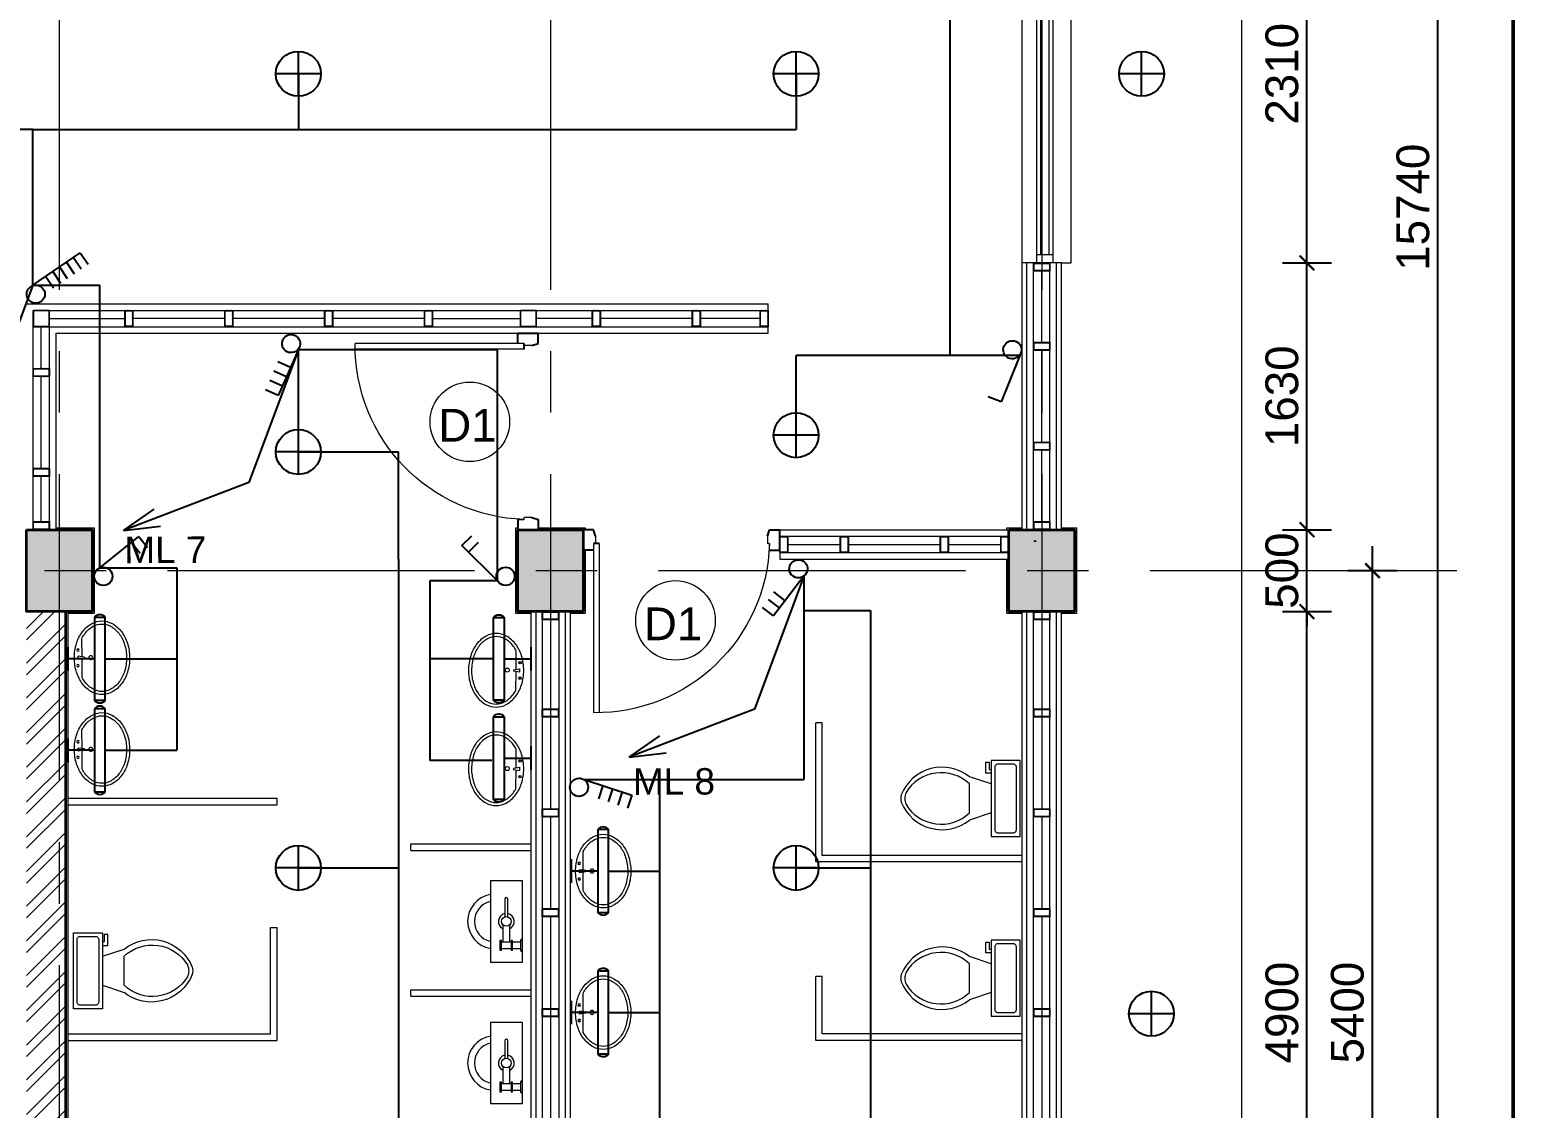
# Model space of a CAD drawing. Header units: inches. Extents: x 527934 to 2134587, y -408734 to 227304.
# Drawn here: x 1497720 to 1506781, y -157790 to -151200 of the extents above; entities that cross this region are included whole.
import ezdxf

# ---------------------------------------------------------------- set-up
doc = ezdxf.new("R2010")
doc.units = ezdxf.units.IN
doc.header["$MEASUREMENT"] = 0
doc.linetypes.add('CENTER', pattern=[2, 1.25, -0.25, 0.25, -0.25])
for name, color, linetype, lineweight in [('1 LIGHT N SWITCH', 3, 'Continuous', 25), ('6 LIGHT PT WIRING', 3, 'Continuous', 25), ('centre line', 1, 'CENTER', 9), ('dim', 253, 'Continuous', 9), ('door', 77, 'Continuous', 13), ('furniture', 253, 'Continuous', 5), ('hatch', 250, 'Continuous', 5), ('hatch - general', 252, 'Continuous', 5), ('hatch 2', 251, 'Continuous', 5), ('INSULATION', 253, 'Continuous', 5), ('metal', 40, 'Continuous', 18), ('partition wall', 5, 'Continuous', 20), ('partition wall-brick', 40, 'Continuous', 20), ('plaster line', 253, 'Continuous', 5), ('plinth', 5, 'Continuous', 9), ('sill', 253, 'Continuous', 13), ('text', 7, 'Continuous', 13), ('TITLE THICK', 7, 'Continuous', 50), ('wall - brick', 30, 'Continuous', 35), ('window', 1, 'Continuous', 15)]:
    doc.layers.add(name, color=color, linetype=linetype, lineweight=lineweight)
doc.styles.add('ATTR', font='romans.shx', dxfattribs={"width": 0.8, "height": 1.2})
doc.styles.add('labelling', font='arial.ttf')
doc.styles.get("Standard").update_dxf_attribs({"font": 'arial.ttf'})
doc.styles.add('style1', font='arial.ttf')
doc.linetypes.add('BATTING', pattern='A,0.0001,-0.1,[134,ltypeshp.shx,S=0.1,R=0,X=-0.1,Y=0],-0.2,[134,ltypeshp.shx,S=0.1,R=180,X=0.1,Y=0],-0.1', length=0.4001)
doc.dimstyles.new('dim 100', dxfattribs={"dimtxt": 200, "dimasz": 90, "dimexe": 150, "dimexo": 150, "dimgap": 50, "dimtad": 1, "dimdec": 0, "dimzin": 0, "dimdsep": 46, "dimtxsty": 'Standard', "dimblk": 'ARCHTICK', "dimcen": 100, "dimdle": 150, "dimazin": 0, "dimtfac": 1, "dimtdec": 0, "dimtix": 1, "dimtmove": 2, "dimatfit": 3, "dimfxl": 150, "dimfxlon": 1, "dimtolj": 1, "dimtzin": 0, "dimarcsym": 0})

# ---------------------------------------------------------------- blocks, each defined once
blk = doc.blocks.new('door 1')
at = {"layer": 'door', "lineweight": 25}
for p, q in [((1761262.3, -142071.5), (1761366.5, -142071.5)), ((1761262.3, -142124), (1761262.3, -142071.5)), ((1761366.5, -142124), (1761366.5, -142071.5)), ((1761333.2, -142134), (1761366.5, -142124)), ((1761295.7, -142989.8), (1761295.7, -143019)), ((1761333.2, -143009), (1761366.5, -143019)), ((1761262.3, -143019), (1761262.3, -143071.5)), ((1761262.3, -143071.5), (1761366.5, -143071.5)), ((1761366.5, -143019), (1761366.5, -143071.5))]:
    blk.add_line(p, q, dxfattribs=at)
at = {"layer": 'door'}
for p, q in [((1761262.3, -142124), (1761295.7, -142124)), ((1761295.7, -142124), (1761295.7, -142134)), ((1761333.2, -142134), (1761295.7, -142134)), ((1761295.7, -142989.8), (1760434.8, -142989.8)), ((1761333.2, -143009), (1761295.7, -143009)), ((1761295.7, -143019), (1760434.6, -143019))]:
    blk.add_line(p, q, dxfattribs=at)
blk.add_arc((1761319.9, -143009), 885.3, 91.56718, 180.64961, dxfattribs=at)
blk = doc.blocks.new('A$C469E363F')
at = {"color": 0}
for p, q in [((-0.65, 5.39), (-5.48, 5.4)), ((0, 6.38), (-0.79, 6.38)), ((-0.56, 4.75), (-0.79, 6.38)), ((-0.56, 4.75), (-0.24, 4.75)), ((-0.24, 4.75), (0, 6.38)), ((4.68, 5.37), (-0.14, 5.38))]:
    blk.add_line(p, q, dxfattribs=at)
blk.add_lwpolyline([(-0.44, -6.9, 0.075445), (3.31, -6.34, 0.085783), (6.29, -4.83, 0.10607), (8.41, -2.41, 0.126822), (9.09, 0.21, 0.126822), (8.43, 2.82, 0.10607), (6.32, 5.26, 0.085783), (3.35, 6.79, 0.075445), (-0.39, 7.37, 0.075445), (-4.15, 6.81, 0.085783), (-7.12, 5.3, 0.10607), (-9.24, 2.88, 0.126822), (-9.93, 0.26, 0.126822), (-9.26, -2.35, 0.10607), (-7.16, -4.79, 0.085783), (-4.19, -6.32, 0.075445)], format="xyb", close=True, dxfattribs=at)
for points in [[(-5.48, 5.4, 0.038366), (-6.65, 4.66, 0.10607), (-8.55, 2.49, 0.126822), (-9.13, 0.26, 0.126822), (-8.56, -1.97, 0.10607), (-6.68, -4.16, 0.085783), (-3.95, -5.56, 0.075445), (-0.44, -6.11, 0.075445)], [(-0.44, -6.11, 0.075445), (3.08, -5.58, 0.085783), (5.82, -4.19, 0.10607), (7.72, -2.02, 0.126822), (8.3, 0.21, 0.126822), (7.73, 2.44, 0.10607), (5.85, 4.62, 0.038366), (4.68, 5.37, 0.075445)]]:
    blk.add_lwpolyline(points, format="xyb", dxfattribs=at)
for centre, radius in [((-2.41, 6.44), 0.316), ((-2.41, 6.44), 0.276), ((1.61, 6.43), 0.316), ((1.61, 6.43), 0.263), ((-0.46, 3.13), 0.515)]:
    blk.add_circle(centre, radius, dxfattribs=at)
blk = doc.blocks.new('Urinal Toilet 1 PV')
for p, q in [((3.85, 0), (6.65, 0)), ((-0.98, -3.15), (-4.9, -3.15)), ((0.773, -2.7999), (4.55, -2.7999)), ((4.2, -0.3499), (6.3, -0.3499)), ((4.2, -2.0999), (4.2, -2.45)), ((6.3, -2.0999), (4.2, -2.0999)), ((4.2, -2.45), (6.3, -2.45)), ((4.55, -0.3499), (4.55, -2.0999)), ((4.55, -2.45), (4.55, -4.5499)), ((5.95, -2.0999), (5.95, -0.3499)), ((5.95, -4.5499), (5.95, -2.45)), ((6.3, -2.45), (6.3, -2.0999)), ((-4.9, -3.8499), (-0.98, -3.8499)), ((4.55, -4.2), (0.784, -4.2)), ((4.2, -4.5499), (4.2, -4.9)), ((6.3, -4.5499), (4.2, -4.5499)), ((4.2, -4.9), (6.3, -4.9)), ((6.3, -4.9), (6.3, -4.5499)), ((-9, -7), (9, -7))]:
    blk.add_line(p, q)
blk.add_lwpolyline([(-9, -7), (-9, 0), (9, 0), (9, -7)])
blk.add_circle((0, -3.5), 1.05)
for centre, radius, start, end in [((4.216, 0.0154), 0.3657, 182.4084, 267.5916), ((6.285, 0.0154), 0.3657, 272.4084, 357.5916), ((-4.9, -3.5), 0.35, 90, 270), ((0, -3.5), 1.75, 22.85047, 168.577), ((0, -3.5), 1.75, 191.8763, 336.5863), ((0, -6), 6, 189.7326, 350.4409), ((0, -6), 4.5, 192.8398, 347.201)]:
    blk.add_arc(centre, radius, start, end)
at = {"style": 'ATTR', "width": 0.8, "flags": 9}
blk.add_attdef('ESTCODE', (0, 0), '', height=0.00000036, dxfattribs=at)
blk = doc.blocks.new('Tank Toilet 3 PV')
for p, q in [((9.5, -6), (9.5, -2)), ((-8, -8.5), (-8, -8)), ((-7, -8), (-7, -9.5)), ((-4, -8), (-6, -14)), ((4, -8), (6, -14)), ((-10, -8.5), (-8, -8.5)), ((-10, -9.5), (-10, -8.5)), ((-7, -9.5), (-10, -9.5)), ((4, -14), (-4, -14))]:
    blk.add_line(p, q)
blk.add_lwpolyline([(10.5, -8), (10.5, 0), (-10.5, 0), (-10.5, -8)], close=True)
for points in [[(-9.5, -2), (-9.5, -6)], [(8.5, -1), (-8.5, -1)], [(-8.5, -7), (8.5, -7)]]:
    blk.add_lwpolyline(points)
for centre, radius, start, end in [((-8.62, -1.88), 0.884, 81.8699, 188.1301), ((8.62, -1.88), 0.884, 351.8699, 98.1301), ((-8.62, -6.12), 0.884, 171.8699, 278.1301), ((8.62, -6.12), 0.884, 261.8699, 8.1301), ((3.52, -21.58), 12.17, 141.4691, 247.9714), ((4.2, -21.82), 11.33, 136.3677, 238.9468), ((-3.52, -21.58), 12.17, 292.0284, 38.5307), ((-4.2, -21.82), 11.33, 301.053, 43.6321), ((0, -27.88), 4, 245.7318, 294.2682), ((0, -29), 4, 254.8605, 285.1395)]:
    blk.add_arc(centre, radius, start, end)
at = {"style": 'ATTR', "width": 0.8, "flags": 9}
blk.add_attdef('ESTCODE', (0, 0), '', height=0.000000846, dxfattribs=at)
blk = doc.blocks.new('_ArchTick')
at = {"color": 0, "linetype": 'ByBlock', "const_width": 0.15}
blk.add_lwpolyline([(-0.5, -0.5), (0.5, 0.5)], dxfattribs=at)
blk = doc.blocks.new('*D2329')
at = {"layer": 'Defpoints', "color": 0, "ltscale": 400}
for p in [(1504100.6, -144414.6), (1506320.6, -144414.6), (1504100.6, -160154.6)]:
    blk.add_point(p, dxfattribs=at)
at = {"layer": 'dim', "color": 0, "lineweight": -2, "ltscale": 400}
for p, q in [((1506320.6, -160304.6), (1506320.6, -144264.6)), ((1506170.6, -144414.6), (1506470.6, -144414.6)), ((1506170.6, -160154.6), (1506470.6, -160154.6))]:
    blk.add_line(p, q, dxfattribs=at)
at = {"layer": 'dim', "color": 0, "lineweight": -2, "ltscale": 400, "xscale": 90, "yscale": 90, "zscale": 90}
for p, rotation in [((1506320.6, -144414.6), 90), ((1506320.6, -160154.6), 270)]:
    blk.add_blockref('_ArchTick', p, dxfattribs=dict(at, rotation=rotation))
at = {"layer": 'dim', "color": 0, "ltscale": 400, "insert": (1506168.5, -152284.6), "char_height": 200, "attachment_point": 5, "rotation": 90}
blk.add_mtext('\\A1;15740', dxfattribs=at)
blk = doc.blocks.new('*D3317')
at = {"layer": 'Defpoints', "color": 0, "ltscale": 400}
for p in [(1504100.6, -154504.6), (1505920.6, -154504.6), (1504100.6, -159904.6)]:
    blk.add_point(p, dxfattribs=at)
at = {"layer": 'dim', "color": 0, "lineweight": -2, "ltscale": 400}
for p, q in [((1505920.6, -160054.6), (1505920.6, -154354.6)), ((1505770.6, -154504.6), (1506070.6, -154504.6)), ((1505770.6, -159904.6), (1506070.6, -159904.6))]:
    blk.add_line(p, q, dxfattribs=at)
at = {"layer": 'dim', "color": 0, "lineweight": -2, "ltscale": 400, "xscale": 90, "yscale": 90, "zscale": 90}
for p, rotation in [((1505920.6, -154504.6), 90), ((1505920.6, -159904.6), 270)]:
    blk.add_blockref('_ArchTick', p, dxfattribs=dict(at, rotation=rotation))
at = {"layer": 'dim', "color": 0, "ltscale": 400, "insert": (1505768.5, -157204.6), "char_height": 200, "attachment_point": 5, "rotation": 90}
blk.add_mtext('\\A1;5400', dxfattribs=at)
blk = doc.blocks.new('*D3320')
at = {"layer": 'Defpoints', "color": 0, "ltscale": 400}
for p in [(1504100.6, -154754.6), (1505520.6, -154754.6), (1504100.6, -159654.6)]:
    blk.add_point(p, dxfattribs=at)
at = {"layer": 'dim', "color": 0, "lineweight": -2, "ltscale": 400}
for p, q in [((1505520.6, -159804.6), (1505520.6, -154604.6)), ((1505370.6, -154754.6), (1505670.6, -154754.6)), ((1505370.6, -159654.6), (1505670.6, -159654.6))]:
    blk.add_line(p, q, dxfattribs=at)
at = {"layer": 'dim', "color": 0, "lineweight": -2, "ltscale": 400, "xscale": 90, "yscale": 90, "zscale": 90}
for p, rotation in [((1505520.6, -154754.6), 90), ((1505520.6, -159654.6), 270)]:
    blk.add_blockref('_ArchTick', p, dxfattribs=dict(at, rotation=rotation))
at = {"layer": 'dim', "color": 0, "ltscale": 400, "insert": (1505368.5, -157204.6), "char_height": 200, "attachment_point": 5, "rotation": 90}
blk.add_mtext('\\A1;4900', dxfattribs=at)
blk = doc.blocks.new('*D3321')
at = {"layer": 'Defpoints', "color": 0, "ltscale": 400}
for p in [(1504100.6, -154254.6), (1505520.6, -154254.6), (1504100.6, -154754.6)]:
    blk.add_point(p, dxfattribs=at)
at = {"layer": 'dim', "color": 0, "lineweight": -2, "ltscale": 400}
for p, q in [((1505520.6, -154254.6), (1505520.6, -154164.6)), ((1505370.6, -154254.6), (1505670.6, -154254.6)), ((1505520.6, -154754.6), (1505520.6, -154254.6)), ((1505370.6, -154754.6), (1505670.6, -154754.6)), ((1505520.6, -154754.6), (1505520.6, -154844.6))]:
    blk.add_line(p, q, dxfattribs=at)
at = {"layer": 'dim', "color": 0, "lineweight": -2, "ltscale": 400, "xscale": 90, "yscale": 90, "zscale": 90}
for p, rotation in [((1505520.6, -154254.6), 270), ((1505520.6, -154754.6), 90)]:
    blk.add_blockref('_ArchTick', p, dxfattribs=dict(at, rotation=rotation))
at = {"layer": 'dim', "color": 0, "ltscale": 400, "insert": (1505368.5, -154504.6), "char_height": 200, "attachment_point": 5, "rotation": 90}
blk.add_mtext('\\A1;500', dxfattribs=at)
blk = doc.blocks.new('*D3322')
at = {"layer": 'Defpoints', "color": 0, "ltscale": 400}
for p in [(1504020.6, -152624.6), (1505520.6, -152624.6), (1504100.6, -154254.6)]:
    blk.add_point(p, dxfattribs=at)
at = {"layer": 'dim', "color": 0, "lineweight": -2, "ltscale": 400}
for p, q in [((1505520.6, -154404.6), (1505520.6, -152474.6)), ((1505370.6, -152624.6), (1505670.6, -152624.6)), ((1505370.6, -154254.6), (1505670.6, -154254.6))]:
    blk.add_line(p, q, dxfattribs=at)
at = {"layer": 'dim', "color": 0, "lineweight": -2, "ltscale": 400, "xscale": 90, "yscale": 90, "zscale": 90}
for p, rotation in [((1505520.6, -152624.6), 90), ((1505520.6, -154254.6), 270)]:
    blk.add_blockref('_ArchTick', p, dxfattribs=dict(at, rotation=rotation))
at = {"layer": 'dim', "color": 0, "ltscale": 400, "insert": (1505368.4, -153439.6), "char_height": 200, "attachment_point": 5, "rotation": 90}
blk.add_mtext('\\A1;1630', dxfattribs=at)
blk = doc.blocks.new('*D3323')
at = {"layer": 'Defpoints', "color": 0, "ltscale": 400}
for p in [(1504100.6, -150314.6), (1505520.6, -150314.6), (1504020.6, -152624.6)]:
    blk.add_point(p, dxfattribs=at)
at = {"layer": 'dim', "color": 0, "lineweight": -2, "ltscale": 400}
for p, q in [((1505520.6, -152774.6), (1505520.6, -150164.6)), ((1505370.6, -150314.6), (1505670.6, -150314.6)), ((1505370.6, -152624.6), (1505670.6, -152624.6))]:
    blk.add_line(p, q, dxfattribs=at)
at = {"layer": 'dim', "color": 0, "lineweight": -2, "ltscale": 400, "xscale": 90, "yscale": 90, "zscale": 90}
for p, rotation in [((1505520.6, -150314.6), 90), ((1505520.6, -152624.6), 270)]:
    blk.add_blockref('_ArchTick', p, dxfattribs=dict(at, rotation=rotation))
at = {"layer": 'dim', "color": 0, "ltscale": 400, "insert": (1505368.4, -151469.6), "char_height": 200, "attachment_point": 5, "rotation": 90}
blk.add_mtext('\\A1;2310', dxfattribs=at)
blk = doc.blocks.new('2X4')
at = {"layer": 'hatch 2'}
h = blk.add_hatch(dxfattribs=at)
h.set_pattern_fill('ANSI31', color=256, scale=20)
h.set_pattern_definition([(45, (0, 0), (-1.767766953, 1.767766953), [])])
h.paths.add_polyline_path([(5938822.1, -146996.9), (5938776.1, -146996.9, 0.414214), (5938774.1, -146998.9), (5938774.1, -147046.9), (5938777.3, -147046.9), (5938777.3, -147000.1), (5938820.9, -147000.1), (5938820.9, -147046.9), (5938824.1, -147046.9), (5938824.1, -146998.9, 0.414214)])
h.paths.add_polyline_path([(5938777.3, -147046.9), (5938774.1, -147046.9), (5938774.1, -147094.9, 0.414214), (5938776.1, -147096.9), (5938822.1, -147096.9, 0.414218), (5938824.1, -147094.9), (5938824.1, -147046.9), (5938820.9, -147046.9), (5938820.9, -147093.7), (5938777.3, -147093.7)])
at = {"layer": 'metal'}
blk.add_lwpolyline([(5938776.1, -147096.9), (5938822.1, -147096.9, 0.414214), (5938824.1, -147094.9), (5938824.1, -146998.9, 0.414214), (5938822.1, -146996.9), (5938776.1, -146996.9, 0.414214), (5938774.1, -146998.9), (5938774.1, -147094.9, 0.414214)], format="xyb", close=True, dxfattribs=at)
blk.add_lwpolyline([(5938777.3, -147093.7), (5938820.9, -147093.7), (5938820.9, -147000.1), (5938777.3, -147000.1)], close=True, dxfattribs=at)
blk = doc.blocks.new('dome')
at = {"color": 3}
for p, q in [((542951, 234900), (542951, 235174.9)), ((543088.4, 235037.4), (542813.5, 235037.4))]:
    blk.add_line(p, q, dxfattribs=at)
blk.add_circle((542951, 235037.4), 137.4, dxfattribs=at)
blk = doc.blocks.new('mirror light')
at = {"color": 3}
for p, q in [((550739, 227900), (550739, 227697)), ((550649, 227697), (550829, 227697))]:
    blk.add_line(p, q, dxfattribs=at)
blk.add_lwpolyline([(550423, 227900), (551055, 227900), (551055, 227982), (550423, 227982)], close=True, dxfattribs=at)
for centre, radius, start, end in [((550452, 227941), 50.3, 125.4617, 234.5383), ((551026, 227941), 49.8, 304.638, 55.362)]:
    blk.add_arc(centre, radius, start, end, dxfattribs=at)
blk = doc.blocks.new('6 gang')
at = {"color": 3}
for p, q in [((536267.1, 248161.2), (536405.9, 248393.3)), ((536385.7, 248359.4), (536441.6, 248325.7)), ((536405.9, 248393.3), (536461.9, 248359.5)), ((536345.2, 248291.7), (536401.2, 248258)), ((536365.3, 248325.7), (536421.2, 248292)), ((536305.1, 248224.6), (536361, 248190.9)), ((536325.3, 248258.5), (536381.3, 248224.7))]:
    blk.add_line(p, q, dxfattribs=at)
blk.add_circle((536297.4, 248129.1), 42.7, dxfattribs=at)
blk = doc.blocks.new('2 GANG')
at = {"color": 3}
for p, q in [((546996.5, 231907.1), (547117.2, 232109)), ((547094.6, 232071.2), (547150.6, 232037.5)), ((547117.2, 232109), (547173.2, 232075.3))]:
    blk.add_line(p, q, dxfattribs=at)
blk.add_circle((547026.8, 231875), 42.7, dxfattribs=at)
blk = doc.blocks.new('4 gang')
at = {"color": 3}
for p, q in [((546617.4, 231935.5), (546738.1, 232137.4)), ((546738.1, 232137.4), (546794.1, 232103.7)), ((546689.2, 232055.6), (546745.2, 232021.9)), ((546713.6, 232096.6), (546769.5, 232062.9)), ((546664.8, 232014.7), (546720.7, 231981))]:
    blk.add_line(p, q, dxfattribs=at)
blk.add_circle((546647.7, 231903.5), 42.7, dxfattribs=at)
blk = doc.blocks.new('3 gang')
at = {"color": 3}
for p, q in [((538509.6, 249309.1), (538630.3, 249511)), ((538605.7, 249470.2), (538661.7, 249436.4)), ((538605.7, 249470.2), (538661.7, 249436.4)), ((538630.3, 249511), (538686.2, 249477.2)), ((538630.3, 249511), (538686.2, 249477.2)), ((538585, 249431.9), (538641, 249398.1)), ((538585, 249431.9), (538641, 249398.1))]:
    blk.add_line(p, q, dxfattribs=at)
blk.add_circle((538539.8, 249277), 42.7, dxfattribs=at)
blk = doc.blocks.new('one gang')
at = {"color": 3}
for p, q in [((546568.2, 231598.6), (546688.9, 231800.5)), ((546688.9, 231800.5), (546744.9, 231766.8))]:
    blk.add_line(p, q, dxfattribs=at)
blk.add_circle((546598.5, 231566.5), 42.7, dxfattribs=at)
blk = doc.blocks.new('*U1903')
at = {"color": 3}
for p, q in [((-181326.36, -126938.56), (-181319.12, -126958.97)), ((-181319.12, -126958.97), (-181329.07, -126976.9)), ((-181329.07, -126976.9), (-181327.57, -126971.4)), ((-181329.07, -126976.9), (-181325.14, -126972.75))]:
    blk.add_line(p, q, dxfattribs=at)

msp = doc.modelspace()

# ---------------------------------------------------------------- hatches: boundary and pattern name
at = {"layer": 'hatch', "ltscale": 400}
h = msp.add_hatch(dxfattribs=at)
h.set_pattern_fill('ANSI32', color=256, scale=400)
h.set_pattern_definition([(45, (-648981.04, 17276.17), (-106.066017, 106.066017), []), (45, (-648910.33, 17276.17), (-106.066017, 106.066017), [])])
h.paths.add_polyline_path([(1494100.6, -154754.6), (1493900.6, -154754.6), (1493900.6, -159654.6), (1494100.6, -159654.6)])
h.paths.add_polyline_path([(1493860.6, -159654.6), (1493900.6, -159654.6), (1493900.6, -154754.6), (1493860.6, -154754.6)])
h.paths.add_polyline_path([(1497900.6, -154754.6), (1497700.6, -154754.6), (1497700.6, -159654.6), (1497900.6, -159654.6)])
h.paths.add_polyline_path([(1497900.6, -159654.6), (1497940.6, -159654.6), (1497940.6, -154754.6), (1497900.6, -154754.6)])
at = {"layer": 'hatch - general'}
h = msp.add_hatch(dxfattribs=at)
h.set_pattern_fill('AR-CONC', color=256, scale=15)
h.set_pattern_definition([(50, (-648981.04, -60048.64), (107.5890274, -9.4128202), [11.25, -123.75]), (355, (-648981.04, -60048.64), (-20.8127, 112.82882), [9, -99]), (100.4514445, (-648972.07, -60049.42), (86.776327, 103.4159986), [9.561029, -105.171317]), (46.1842, (-648981.04, -60018.64), (160.0862, -24.827892), [16.875, -185.625]), (96.6356355, (-648967.7, -60020.7), (140.199292, 146.11779), [14.341551, -157.757064]), (351.184164, (-648981.04, -60018.64), (140.199292, 146.11779), [13.5, -148.5]), (21, (-648966.04, -60026.14), (89.5360578, -60.3928336), [11.25, -123.75]), (326, (-648966.04, -60026.14), (36.4973, 108.772507), [9, -99]), (71.451445, (-648958.58, -60031.17), (126.0333565, 48.379673), [9.5610285, -105.171317]), (37.5, (-648981.04, -60048.636), (1.8239783, 49.9340781), [0, -97.8, 0, -100.5, 0, -99.375]), (7.5, (-648981.04, -60048.636), (39.4604306, 59.1617568), [0, -57.3, 0, -95.55, 0, -37.875]), (327.5, (-649014.49, -60048.636), (80.0733654, -3.38323076), [0, -37.5, 0, -117, 0, -155.25]), (317.5, (-649029.49, -60048.636), (87.4779254, 15.0157473), [0, -48.75, 0, -77.7, 0, -110.25])])
h.paths.add_polyline_path([(1472900.6, -159654.6), (1472700.6, -159654.6), (1472700.6, -159904.6), (1472900.6, -159904.6)])
h.paths.add_polyline_path([(1473100.6, -159654.6), (1472900.6, -159654.6), (1472900.6, -159904.6), (1473100.6, -159904.6)])
h.paths.add_polyline_path([(1473100.6, -159904.6), (1472900.6, -159904.6), (1472900.6, -160154.6), (1473100.6, -160154.6)])
h.paths.add_polyline_path([(1472900.6, -159904.6), (1472700.6, -159904.6), (1472700.6, -160154.6), (1472900.6, -160154.6)])
h.paths.add_polyline_path([(1475900.6, -159654.6), (1475700.6, -159654.6), (1475700.6, -159904.6), (1475900.6, -159904.6)])
h.paths.add_polyline_path([(1476100.6, -159654.6), (1475900.6, -159654.6), (1475900.6, -159904.6), (1476100.6, -159904.6)])
h.paths.add_polyline_path([(1476100.6, -159904.6), (1475900.6, -159904.6), (1475900.6, -160154.6), (1476100.6, -160154.6)])
h.paths.add_polyline_path([(1475900.6, -159904.6), (1475700.6, -159904.6), (1475700.6, -160154.6), (1475900.6, -160154.6)])
h.paths.add_polyline_path([(1478900.6, -159654.6), (1478700.6, -159654.6), (1478700.6, -159904.6), (1478900.6, -159904.6)])
h.paths.add_polyline_path([(1479100.6, -159654.6), (1478900.6, -159654.6), (1478900.6, -159904.6), (1479100.6, -159904.6)])
h.paths.add_polyline_path([(1479100.6, -159904.6), (1478900.6, -159904.6), (1478900.6, -160154.6), (1479100.6, -160154.6)])
h.paths.add_polyline_path([(1478900.6, -159904.6), (1478700.6, -159904.6), (1478700.6, -160154.6), (1478900.6, -160154.6)])
h.paths.add_polyline_path([(1481900.6, -159904.6), (1481700.6, -159904.6), (1481700.6, -160154.6), (1481900.6, -160154.6)])
h.paths.add_polyline_path([(1482100.6, -159904.6), (1481900.6, -159904.6), (1481900.6, -160154.6), (1482100.6, -160154.6)])
h.paths.add_polyline_path([(1482100.6, -159654.6), (1481900.6, -159654.6), (1481900.6, -159904.6), (1482100.6, -159904.6)])
h.paths.add_polyline_path([(1481900.6, -159654.6), (1481700.6, -159654.6), (1481700.6, -159904.6), (1481900.6, -159904.6)])
h.paths.add_polyline_path([(1485100.6, -159904.6), (1484900.6, -159904.6), (1484900.6, -160154.6), (1485100.6, -160154.6)])
h.paths.add_polyline_path([(1484900.6, -159904.6), (1484700.6, -159904.6), (1484700.6, -160154.6), (1484900.6, -160154.6)])
h.paths.add_polyline_path([(1485100.6, -159654.6), (1484900.6, -159654.6), (1484900.6, -159904.6), (1485100.6, -159904.6)])
h.paths.add_polyline_path([(1484900.6, -159654.6), (1484700.6, -159654.6), (1484700.6, -159904.6), (1484900.6, -159904.6)])
h.paths.add_polyline_path([(1488100.6, -159904.6), (1487900.6, -159904.6), (1487900.6, -160154.6), (1488100.6, -160154.6)])
h.paths.add_polyline_path([(1488100.6, -159654.6), (1487900.6, -159654.6), (1487900.6, -159904.6), (1488100.6, -159904.6)])
h.paths.add_polyline_path([(1487900.6, -159654.6), (1487700.6, -159654.6), (1487700.6, -159904.6), (1487900.6, -159904.6)])
h.paths.add_polyline_path([(1487900.6, -159904.6), (1487700.6, -159904.6), (1487700.6, -160154.6), (1487900.6, -160154.6)])
h.paths.add_polyline_path([(1490900.6, -159904.6), (1490700.6, -159904.6), (1490700.6, -160154.6), (1490900.6, -160154.6)])
h.paths.add_polyline_path([(1490900.6, -159654.6), (1490700.6, -159654.6), (1490700.6, -159904.6), (1490900.6, -159904.6)])
h.paths.add_polyline_path([(1491100.6, -159654.6), (1490900.6, -159654.6), (1490900.6, -159904.6), (1491100.6, -159904.6)])
h.paths.add_polyline_path([(1491100.6, -159904.6), (1490900.6, -159904.6), (1490900.6, -160154.6), (1491100.6, -160154.6)])
h.paths.add_polyline_path([(1493900.6, -159654.6), (1493700.6, -159654.6), (1493700.6, -159904.6), (1493900.6, -159904.6)])
h.paths.add_polyline_path([(1494100.6, -159654.6), (1493900.6, -159654.6), (1493900.6, -159904.6), (1494100.6, -159904.6)])
h.paths.add_polyline_path([(1494100.6, -159904.6), (1493900.6, -159904.6), (1493900.6, -160154.6), (1494100.6, -160154.6)])
h.paths.add_polyline_path([(1493900.6, -159904.6), (1493700.6, -159904.6), (1493700.6, -160154.6), (1493900.6, -160154.6)])
h.paths.add_polyline_path([(1498100.6, -159904.6), (1497900.6, -159904.6), (1497900.6, -160154.6), (1498100.6, -160154.6)])
h.paths.add_polyline_path([(1498100.6, -159654.6), (1497900.6, -159654.6), (1497900.6, -159904.6), (1498100.6, -159904.6)])
h.paths.add_polyline_path([(1497900.6, -159654.6), (1497700.6, -159654.6), (1497700.6, -159904.6), (1497900.6, -159904.6)])
h.paths.add_polyline_path([(1497900.6, -159904.6), (1497700.6, -159904.6), (1497700.6, -160154.6), (1497900.6, -160154.6)])
h.paths.add_polyline_path([(1501100.6, -159904.6), (1500900.6, -159904.6), (1500900.6, -160154.6), (1501100.6, -160154.6)])
h.paths.add_polyline_path([(1501100.6, -159654.6), (1500900.6, -159654.6), (1500900.6, -159904.6), (1501100.6, -159904.6)])
h.paths.add_polyline_path([(1500900.6, -159654.6), (1500700.6, -159654.6), (1500700.6, -159904.6), (1500900.6, -159904.6)])
h.paths.add_polyline_path([(1500900.6, -159904.6), (1500700.6, -159904.6), (1500700.6, -160154.6), (1500900.6, -160154.6)])
h.paths.add_polyline_path([(1504100.6, -159904.6), (1503900.6, -159904.6), (1503900.6, -160154.6), (1504100.6, -160154.6)])
h.paths.add_polyline_path([(1504100.6, -159654.6), (1503900.6, -159654.6), (1503900.6, -159904.6), (1504100.6, -159904.6)])
h.paths.add_polyline_path([(1503900.6, -159654.6), (1503700.6, -159654.6), (1503700.6, -159904.6), (1503900.6, -159904.6)])
h.paths.add_polyline_path([(1503900.6, -159904.6), (1503700.6, -159904.6), (1503700.6, -160154.6), (1503900.6, -160154.6)])
h.paths.add_polyline_path([(1504100.6, -154254.6), (1503900.6, -154254.6), (1503900.6, -154504.6), (1504100.6, -154504.6)])
h.paths.add_polyline_path([(1504100.6, -154504.6), (1503900.6, -154504.6), (1503900.6, -154754.6), (1504100.6, -154754.6)])
h.paths.add_polyline_path([(1503900.6, -154504.6), (1503700.6, -154504.6), (1503700.6, -154754.6), (1503900.6, -154754.6)])
h.paths.add_polyline_path([(1503900.6, -154254.6), (1503700.6, -154254.6), (1503700.6, -154504.6), (1503900.6, -154504.6)])
h.paths.add_polyline_path([(1500900.6, -154254.6), (1500700.6, -154254.6), (1500700.6, -154504.6), (1500900.6, -154504.6)])
h.paths.add_polyline_path([(1500900.6, -154504.6), (1500700.6, -154504.6), (1500700.6, -154754.6), (1500900.6, -154754.6)])
h.paths.add_polyline_path([(1501100.6, -154254.6), (1500900.6, -154254.6), (1500900.6, -154504.6), (1501100.6, -154504.6)])
h.paths.add_polyline_path([(1501100.6, -154504.6), (1500900.6, -154504.6), (1500900.6, -154754.6), (1501100.6, -154754.6)])
h.paths.add_polyline_path([(1497900.6, -154254.6), (1497700.6, -154254.6), (1497700.6, -154504.6), (1497900.6, -154504.6)])
h.paths.add_polyline_path([(1498100.6, -154254.6), (1497900.6, -154254.6), (1497900.6, -154504.6), (1498100.6, -154504.6)])
h.paths.add_polyline_path([(1498100.6, -154504.6), (1497900.6, -154504.6), (1497900.6, -154754.6), (1498100.6, -154754.6)])
h.paths.add_polyline_path([(1497900.6, -154504.6), (1497700.6, -154504.6), (1497700.6, -154754.6), (1497900.6, -154754.6)])
h.paths.add_polyline_path([(1493900.6, -154254.6), (1493700.6, -154254.6), (1493700.6, -154504.6), (1493900.6, -154504.6)])
h.paths.add_polyline_path([(1494100.6, -154254.6), (1493900.6, -154254.6), (1493900.6, -154504.6), (1494100.6, -154504.6)])
h.paths.add_polyline_path([(1494100.6, -154504.6), (1493900.6, -154504.6), (1493900.6, -154754.6), (1494100.6, -154754.6)])
h.paths.add_polyline_path([(1493900.6, -154504.6), (1493700.6, -154504.6), (1493700.6, -154754.6), (1493900.6, -154754.6)])
h.paths.add_polyline_path([(1491100.6, -154254.6), (1490900.6, -154254.6), (1490900.6, -154504.6), (1491100.6, -154504.6)])
h.paths.add_polyline_path([(1490900.6, -154254.6), (1490700.6, -154254.6), (1490700.6, -154504.6), (1490900.6, -154504.6)])
h.paths.add_polyline_path([(1490900.6, -154504.6), (1490700.6, -154504.6), (1490700.6, -154754.6), (1490900.6, -154754.6)])
h.paths.add_polyline_path([(1491100.6, -154504.6), (1490900.6, -154504.6), (1490900.6, -154754.6), (1491100.6, -154754.6)])
h.paths.add_polyline_path([(1488550, -148001.9), (1490470.1, -148001.9), (1490470.1, -146878.3), (1488550, -146878.3)], flags=9)
h.paths.add_polyline_path([(1484791.2, -148001.9), (1486733.5, -148001.9), (1486733.5, -146878.3), (1484791.2, -146878.3)], flags=9)
h.paths.add_polyline_path([(1480215.8, -148001.9), (1482205.7, -148001.9), (1482205.7, -146878.3), (1480215.8, -146878.3)], flags=9)
h.paths.add_polyline_path([(1474409.2, -147998), (1476632.6, -147998), (1476632.6, -146874.4), (1474409.2, -146874.4)], flags=9)
h.paths.add_polyline_path([(1474168, -146164.3), (1474169.5, -146164.3), (1474169.5, -146163.5), (1474168, -146163.5)], flags=9)
h.paths.add_polyline_path([(1473690.5, -146533.8), (1473692, -146533.8), (1473692, -146533), (1473690.5, -146533)], flags=9)

# ---------------------------------------------------------------- linework, layer by layer
at = {"layer": '6 LIGHT PT WIRING', "ltscale": 400}
for p, q in [((1503339.5, -150862), (1503339.5, -153190.5)), ((1499360.6, -151469.6), (1499360.6, -151810.5)), ((1502400.6, -151469.6), (1502400.6, -151810.5)), ((1497738.7, -151810.5), (1492400.6, -151810.5)), ((1497738.7, -152761.3), (1497738.7, -151810.5)), ((1497738.7, -151810.5), (1502400.6, -151810.5)), ((1497738.7, -152761.3), (1498147.3, -152761.3)), ((1498147.3, -154486.8), (1498147.3, -152761.3)), ((1499360.6, -153779.6), (1499360.6, -153154)), ((1499360.6, -153154), (1500575.9, -153154)), ((1500575.9, -154567.5), (1500575.9, -153152.6)), ((1503766.9, -153190.5), (1502400.6, -153190.5)), ((1502400.6, -153677.5), (1502400.6, -153190.5)), ((1499360.6, -153779.6), (1499972.5, -153779.6)), ((1499972.5, -154433.9), (1499972.5, -153779.6)), ((1498147.3, -154486.8), (1498617.5, -154486.8)), ((1498617.5, -154486.8), (1498617.5, -155602.3)), ((1499972.5, -154433.9), (1499972.5, -159969.6)), ((1500575.9, -154567.5), (1500163, -154567.5)), ((1500163, -154567.5), (1500163, -155664.7)), ((1502448.5, -154539.2), (1502448.5, -154747.5)), ((1502448.5, -154747.5), (1502855.5, -154747.5)), ((1502448.5, -154747.5), (1502448.5, -155780.6)), ((1502855.5, -154747.5), (1502855.5, -158903.5)), ((1498180.9, -155043.6), (1498617.5, -155043.6)), ((1500552.4, -155043.6), (1500163, -155043.6)), ((1498180.9, -155602.3), (1498617.5, -155602.3)), ((1500542.8, -155664.7), (1500163, -155664.7)), ((1501106.4, -155780.6), (1501565.5, -155780.6)), ((1501565.5, -155780.6), (1501565.5, -159274.5)), ((1501565.5, -155780.6), (1502448.5, -155780.6)), ((1499360.6, -156321), (1499972.5, -156321)), ((1501255.8, -156339.9), (1501565.5, -156339.9)), ((1502400.6, -156321), (1502855.5, -156321)), ((1501255.8, -157204.4), (1501565.5, -157204.4))]:
    msp.add_line(p, q, dxfattribs=at)
at = {"layer": 'centre line', "ltscale": 1500}
for p, q in [((1497900.6, -141914.5), (1497900.6, -162754.6)), ((1500900.6, -141914.5), (1500900.6, -162754.6)), ((1503900.6, -141914.5), (1503900.6, -162754.6)), ((1503900.6, -141914.6), (1503900.6, -162754.6)), ((1468561, -154504.6), (1506720.6, -154504.6))]:
    msp.add_line(p, q, dxfattribs=at)
at = {"layer": 'dim'}
for centre in [(1500407.7, -153595.3), (1501664, -154808.7)]:
    msp.add_circle(centre, 242.9, dxfattribs=at)
at = {"layer": 'hatch', "linetype": 'BATTING', "ltscale": 80}
for p, q in [((1503900.6, -153109.6), (1503900.6, -152674.6)), ((1497790.6, -153269.6), (1497790.6, -153014.6)), ((1497840.6, -152964.6), (1498300.6, -152964.6)), ((1498910.6, -152964.6), (1498350.6, -152964.6)), ((1499520.6, -152964.6), (1498960.6, -152964.6)), ((1500130.6, -152964.6), (1499570.6, -152964.6)), ((1500180.6, -152964.6), (1500715.6, -152964.6)), ((1501155.6, -152964.6), (1500815.6, -152964.6)), ((1501765.6, -152964.6), (1501205.6, -152964.6)), ((1502180.6, -152964.6), (1501815.6, -152964.6)), ((1503900.6, -153719.6), (1503900.6, -153159.6)), ((1497790.6, -153879.6), (1497790.6, -153319.6)), ((1503900.6, -154204.6), (1503900.6, -153769.6)), ((1497790.6, -154204.6), (1497790.6, -153929.6)), ((1502350.6, -154344.6), (1502670.6, -154344.6)), ((1502720.6, -154344.6), (1503280.6, -154344.6)), ((1503330.6, -154344.6), (1503650.6, -154344.6)), ((1500900.6, -154804.6), (1500900.6, -155349.6)), ((1503900.6, -154804.6), (1503900.6, -155349.6)), ((1500900.6, -155399.6), (1500900.6, -155959.6)), ((1503900.6, -155399.6), (1503900.6, -155959.6)), ((1500900.6, -156009.6), (1500900.6, -156569.6)), ((1503900.6, -156009.6), (1503900.6, -156569.6)), ((1500900.6, -156619.6), (1500900.6, -157179.6)), ((1503900.6, -156619.6), (1503900.6, -157179.6)), ((1500900.6, -157229.6), (1500900.6, -157789.6)), ((1503900.6, -157229.6), (1503900.6, -157789.6))]:
    msp.add_line(p, q, dxfattribs=at)
at = {"layer": 'INSULATION', "linetype": 'BATTING', "ltscale": 40}
msp.add_line((1501100.6, -154299.6), (1501100.6, -154299.6), dxfattribs=at)
at = {"layer": 'metal'}
for points in [[(1497745.6, -153014.6), (1497835.6, -153014.6, 0.414214), (1497840.6, -153009.6), (1497840.6, -152919.6, 0.414214), (1497835.6, -152914.6), (1497745.6, -152914.6, 0.414214), (1497740.6, -152919.6), (1497740.6, -153009.6, 0.414214)], [(1497745.6, -153012.1), (1497835.6, -153012.1, 0.414214), (1497838.1, -153009.6), (1497838.1, -152919.6, 0.414214), (1497835.6, -152917.1), (1497745.6, -152917.1, 0.414214), (1497743.1, -152919.6), (1497743.1, -153009.6, 0.414214)], [(1500720.6, -153014.6), (1500810.6, -153014.6, 0.414214), (1500815.6, -153009.6), (1500815.6, -152919.6, 0.414214), (1500810.6, -152914.6), (1500720.6, -152914.6, 0.414214), (1500715.6, -152919.6), (1500715.6, -153009.6, 0.414214)], [(1500720.6, -153012.1), (1500810.6, -153012.1, 0.414214), (1500813.1, -153009.6), (1500813.1, -152919.6, 0.414214), (1500810.6, -152917.1), (1500720.6, -152917.1, 0.414214), (1500718.1, -152919.6), (1500718.1, -153009.6, 0.414214)]]:
    msp.add_lwpolyline(points, format="xyb", close=True, dxfattribs=at)
at = {"layer": 'partition wall'}
for p, q in [((1505120.6, -144414.6), (1505120.6, -154504.6)), ((1503810.6, -154254.6), (1503810.6, -152624.6)), ((1503990.6, -152624.6), (1503810.6, -152624.6)), ((1503850.6, -154254.6), (1503850.6, -152624.6)), ((1503950.6, -154254.6), (1503950.6, -152624.6)), ((1503990.6, -154254.6), (1503990.6, -152624.6)), ((1497700.6, -152874.6), (1502230.6, -152874.6)), ((1497740.6, -154254.6), (1497740.6, -152914.6)), ((1497740.6, -152914.6), (1502230.6, -152914.6)), ((1502230.6, -153054.6), (1502230.6, -152874.6)), ((1497840.6, -154254.6), (1497840.6, -153014.6)), ((1497840.6, -153014.6), (1502230.6, -153014.6)), ((1497880.6, -154254.6), (1497880.6, -153054.6)), ((1497880.6, -153054.6), (1502230.6, -153054.6)), ((1502300.6, -154254.6), (1502300.6, -154434.6)), ((1502300.6, -154254.6), (1503700.6, -154254.6)), ((1502300.6, -154294.6), (1503700.6, -154294.6)), ((1502300.6, -154394.6), (1503700.6, -154394.6)), ((1502300.6, -154434.6), (1503700.6, -154434.6)), ((1500810.6, -154754.6), (1500810.6, -159654.6)), ((1500850.6, -154754.6), (1500850.6, -159654.6)), ((1500950.6, -154754.6), (1500950.6, -159654.6)), ((1500990.6, -154754.6), (1500990.6, -159654.6)), ((1503810.6, -159654.6), (1503810.6, -154754.6)), ((1503850.6, -159654.6), (1503850.6, -154754.6)), ((1503950.6, -159654.6), (1503950.6, -154754.6)), ((1503990.6, -159654.6), (1503990.6, -154754.6))]:
    msp.add_line(p, q, dxfattribs=at)
at = {"layer": 'partition wall-brick'}
for p, q in [((1502520.6, -156284.6), (1502520.6, -155434.6)), ((1502560.6, -156244.6), (1502560.6, -155434.6)), ((1499230.6, -155934.6), (1499230.6, -155894.6)), ((1499190.6, -157334.6), (1499190.6, -156684.6)), ((1499230.6, -157374.6), (1499230.6, -156684.6)), ((1502520.6, -157374.6), (1502520.6, -156984.6)), ((1502560.6, -157334.6), (1502560.6, -156984.6))]:
    msp.add_line(p, q, dxfattribs=at)
at = {"layer": 'partition wall-brick', "ltscale": 0.5}
for p, q in [((1502560.6, -155434.6), (1502520.6, -155434.6)), ((1497952.6, -155894.6), (1499230.6, -155894.6)), ((1497952.6, -155934.6), (1499230.6, -155934.6)), ((1500046.7, -156214.7), (1500046.7, -156174.7)), ((1500046.7, -156174.7), (1500780.6, -156174.7)), ((1500046.7, -156214.7), (1500780.6, -156214.7)), ((1503780.6, -156284.6), (1502520.6, -156284.6)), ((1503780.6, -156244.6), (1502560.6, -156244.6)), ((1499190.6, -156684.6), (1499230.6, -156684.6)), ((1502560.6, -156984.6), (1502520.6, -156984.6)), ((1500046.7, -157064.7), (1500780.6, -157064.7)), ((1500046.7, -157104.7), (1500046.7, -157064.7)), ((1500046.7, -157104.7), (1500780.6, -157104.7)), ((1497952.6, -157334.6), (1499190.6, -157334.6)), ((1497952.6, -157374.6), (1499230.6, -157374.6)), ((1503780.6, -157374.6), (1502520.6, -157374.6)), ((1503780.6, -157334.6), (1502560.6, -157334.6))]:
    msp.add_line(p, q, dxfattribs=at)
at = {"layer": 'plaster line', "ltscale": 400}
for points in [[(1500780.6, -154766.6), (1500688.6, -154766.6), (1500688.6, -154242.6), (1500700.6, -154242.6)], [(1500825.6, -154242.6), (1501112.6, -154242.6), (1501112.6, -154254.6)], [(1503688.6, -154254.6), (1503688.6, -154242.6), (1503780.6, -154242.6)], [(1504020.6, -154242.6), (1504112.6, -154242.6), (1504112.6, -154766.6), (1504020.6, -154766.6)], [(1501112.6, -154379.6), (1501112.6, -154766.6), (1501020.6, -154766.6)], [(1503780.6, -154766.6), (1503688.6, -154766.6), (1503688.6, -154434.6)]]:
    msp.add_lwpolyline(points, dxfattribs=at)
at = {"layer": 'plinth', "ltscale": 400}
msp.add_line((1505120.6, -153164.6), (1505120.6, -160154.6), dxfattribs=at)
at = {"layer": 'sill', "ltscale": 400}
for p, q in [((1503780.6, -152624.6), (1503780.6, -150314.6)), ((1504080.6, -152624.6), (1504080.6, -150314.6)), ((1504020.6, -152624.6), (1504080.6, -152624.6))]:
    msp.add_line(p, q, dxfattribs=at)
at = {"layer": 'sill'}
for p, q in [((1503780.6, -154254.6), (1503780.6, -152624.6)), ((1503810.6, -152624.6), (1503780.6, -152624.6)), ((1504020.6, -152624.6), (1503990.6, -152624.6)), ((1504020.6, -154254.6), (1504020.6, -152624.6)), ((1500780.6, -154754.6), (1500780.6, -159654.6)), ((1501020.6, -154754.6), (1501020.6, -159654.6)), ((1503780.6, -159654.6), (1503780.6, -154754.6)), ((1504020.6, -159654.6), (1504020.6, -154754.6))]:
    msp.add_line(p, q, dxfattribs=at)
at = {"layer": 'sill', "ltscale": 400}
msp.add_lwpolyline([(1497880.6, -154242.6), (1498112.6, -154242.6), (1498112.6, -154766.6), (1497952.6, -154766.6), (1497952.6, -159642.6)], dxfattribs=at)
at = {"layer": 'TITLE THICK'}
msp.add_lwpolyline([(1467781, -140136), (1506781, -140136), (1506781, -167836), (1467781, -167836)], close=True, dxfattribs=at)
at = {"layer": 'wall - brick'}
for p, q in [((1503860.6, -154329.7), (1503860.6, -154319.7)), ((1497940.6, -159654.6), (1497940.6, -154754.6))]:
    msp.add_line(p, q, dxfattribs=at)
for points in [[(1497700.6, -154254.6), (1498100.6, -154254.6), (1498100.6, -154754.6), (1497700.6, -154754.6)], [(1500700.6, -154254.6), (1501100.6, -154254.6), (1501100.6, -154754.6), (1500700.6, -154754.6)], [(1503700.6, -154254.6), (1504100.6, -154254.6), (1504100.6, -154754.6), (1503700.6, -154754.6)]]:
    msp.add_lwpolyline(points, close=True, dxfattribs=at)
at = {"layer": 'window', "ltscale": 400}
for p, q in [((1503870.6, -152624.6), (1503870.6, -150314.6)), ((1503970.6, -152624.6), (1503970.6, -150314.6)), ((1503895.6, -152574.6), (1503895.6, -150364.6)), ((1503945.6, -152574.6), (1503945.6, -150364.6)), ((1503970.6, -152574.6), (1503870.6, -152574.6))]:
    msp.add_line(p, q, dxfattribs=at)

# ---------------------------------------------------------------- block references
at = {"layer": '1 LIGHT N SWITCH'}
for p in [(956409.7, -386507), (959449.7, -386507), (961559.7, -386507), (959449.7, -388714.9), (956409.7, -388817), (956409.7, -391358.4), (959449.7, -391358.4), (961619.7, -392249)]:
    msp.add_blockref('dome', p, dxfattribs=at)
for name, p, xscale, yscale, zscale, rotation in [('6 gang', (729565.8, -154086.2), 1.299999999892508, 1.299999999755528, 1.3, 335.2661706652213), ('4 gang', (2166091.7, 235867.6), 1.300000000600455, 1.299999999377178, 1.3, 187.2705107180073), ('one gang', (2158361.7, 255488.9), 1.299999999689581, 1.300000000410364, 1.3, 189.0135914951104), ('2 GANG', (726420.9, -185869.2), 1.299999999515022, 1.300000000017462, 1.3, 339.3534406117806), ('2 GANG', (1618248.2, -917915.2), 1.299999999519929, 1.300000000017462, 1.3, 75.78810886641554), ('3 gang', (2235832.2, 84788.8), 1.299999999811309, 1.299999999144347, 1.3, 173.2309569482294), ('mirror light', (1315795.3, 285547.5), 0.8000000007450581, 0.8000000007450581, 0.8, 270), ('mirror light', (1682937.9, 285547.5), -0.8000000007450581, 0.8000000007450581, 0.8, 90), ('mirror light', (1315795.3, 284988.9), 0.8000000007450581, 0.8000000007450581, 0.8, 270), ('mirror light', (1682937.9, 284941.5), -0.8000000007450581, 0.8000000007450581, 0.8, 90), ('4 gang', (1050110.8, 470694.5), 1.300000000576786, 1.299999999377178, 1.3, 282.7578605102583), ('mirror light', (1318870.2, 284251.3), 0.8000000007450581, 0.8000000007450581, 0.8, 270), ('mirror light', (1318870.2, 283386.8), 0.8000000007450581, 0.8000000007450581, 0.8, 270)]:
    msp.add_blockref(name, p, dxfattribs=dict(at, xscale=xscale, yscale=yscale, zscale=zscale, rotation=rotation))
at = {"layer": '6 LIGHT PT WIRING', "color": 3, "xscale": 39.99999999988315, "yscale": 40, "zscale": 40.00000000000001, "rotation": 320.0183563455831}
for p in [(10317929, -922485.7), (10319551, -922878.4), (10322638.9, -924263.6)]:
    msp.add_blockref('*U1903', p, dxfattribs=at)
at = {"layer": 'furniture'}
for name, p, xscale, yscale, zscale, rotation in [('A$C469E363F', (1498166.9, -155046.9), -23.65990308903565, 23.65990308903565, 23.65990308903671, 90), ('A$C469E363F', (1500562.8, -155123.4), 23.65990308903565, 23.65990308903565, 23.65990308903565, 270), ('A$C469E363F', (1498166.9, -155607.3), -23.65990308903565, 23.65990308903565, 23.65990308903671, 90), ('A$C469E363F', (1500562.8, -155724.9), 23.65990308903565, 23.65990308903565, 23.65990308903565, 270), ('Tank Toilet 3 PV', (1503768.5, -155896.5), 22.09093047154602, 22.09093047154602, 22.09093047154987, 270), ('A$C469E363F', (1501228.1, -156350.4), -23.65990308903565, 23.65990308903565, 23.65990308903671, 90), ('Urinal Toilet 1 PV', (1500727.8, -156647.8), 27.77777777778101, 27.77777777778101, 27.77777777777778, 270), ('Tank Toilet 3 PV', (1497986.7, -156949.3), -22.09093047154602, 22.09093047154602, 22.09093047154987, 90), ('Tank Toilet 3 PV', (1503768.5, -156994.5), 22.09093047154602, 22.09093047154602, 22.09093047154987, 270), ('A$C469E363F', (1501228.1, -157214.9), -23.65990308903565, 23.65990308903565, 23.65990308903671, 90), ('Urinal Toilet 1 PV', (1500727.8, -157513), 27.77777777778101, 27.77777777778101, 27.77777777777778, 270)]:
    msp.add_blockref(name, p, dxfattribs=dict(at, xscale=xscale, yscale=yscale, zscale=zscale, rotation=rotation))
at = {"layer": 'hatch - general', "xscale": -1}
for p, rotation in [((1356853.7, 5786149.5), 90), ((-4440473.4, -300011.5), 180), ((-4439863.4, -300011.5), 180), ((-4439253.4, -300011.5), 180), ((-4438643.4, -300011.5), 180), ((-4437618.4, -300011.5), 180), ((-4437008.4, -300011.5), 180), ((-4436593.4, -300011.5), 180), ((1356853.7, 5785664.5), 90), ((1350743.7, 5785504.5), 90), ((1356853.7, 5785054.5), 90), ((1350743.7, 5784894.5), 90), ((1350743.7, 5784569.5), 90), ((1356853.7, 5784569.5), 90), ((-4436473.4, -301391.5), 180), ((-4436103.4, -301391.5), 180), ((-4435493.4, -301391.5), 180), ((-4435123.4, -301391.5), 180), ((1353853.7, 5784019.5), 90), ((1356853.7, 5784019.5), 90), ((1353853.7, 5783424.5), 90), ((1356853.7, 5783424.5), 90), ((1353853.7, 5782814.5), 90), ((1356853.7, 5782814.5), 90), ((1353853.7, 5782204.5), 90), ((1356853.7, 5782204.5), 90), ((1353853.7, 5781594.5), 90), ((1356853.7, 5781594.5), 90)]:
    msp.add_blockref('2X4', p, dxfattribs=dict(at, rotation=rotation))
at = {"layer": 'partition wall', "yscale": 1.19999999999709, "zscale": 1.2}
for p, xscale, rotation in [((-612814.2, -324740.4), -1.199999999953434, 180), ((1672786.4, -2267894.4), -1.19999999999709, 270)]:
    msp.add_blockref('door 1', p, dxfattribs=dict(at, xscale=xscale, rotation=rotation))

# ---------------------------------------------------------------- texts
at = {"layer": '6 LIGHT PT WIRING', "color": 3, "ltscale": 0.005, "char_height": 161.28, "attachment_point": 5, "rotation": 0.25602, "style": 'labelling'}
for s, insert in [('ML 7', (1498548.5, -154377.5)), ('ML 8', (1501654.5, -155794))]:
    msp.add_mtext(s, dxfattribs=dict(at, insert=insert))
at = {"layer": 'text', "style": 'style1'}
for p in [(1500214.7, -153716.4), (1501471, -154929.8)]:
    msp.add_text('D1', height=200, dxfattribs=at).set_placement(p)

# ---------------------------------------------------------------- dimensions: what is measured, and where the dimension line sits
at = {"layer": 'dim', "ltscale": 400}
for base, p1, p2, picture, middle in [((1506320.6, -144414.6), (1504100.6, -160154.6), (1504100.6, -144414.6), '*D2329', (1506168.5, -152284.6)), ((1505520.6, -150314.6), (1504020.6, -152624.6), (1504100.6, -150314.6), '*D3323', (1505368.4, -151469.6)), ((1505520.6, -152624.6), (1504100.6, -154254.6), (1504020.6, -152624.6), '*D3322', (1505368.4, -153439.6)), ((1505520.6, -154254.6), (1504100.6, -154754.6), (1504100.6, -154254.6), '*D3321', (1505368.5, -154504.6)), ((1505920.6, -154504.6), (1504100.6, -159904.6), (1504100.6, -154504.6), '*D3317', (1505768.5, -157204.6)), ((1505520.6, -154754.6), (1504100.6, -159654.6), (1504100.6, -154754.6), '*D3320', (1505368.5, -157204.6))]:
    dim = msp.add_linear_dim(base=base, p1=p1, p2=p2, angle=90, dimstyle='dim 100', override={"dimpost": '\\X'}, dxfattribs=at)
    dim.commit()
    dim.dimension.update_dxf_attribs({"geometry": picture, "text_midpoint": middle})

doc.saveas('drawing.dxf')
